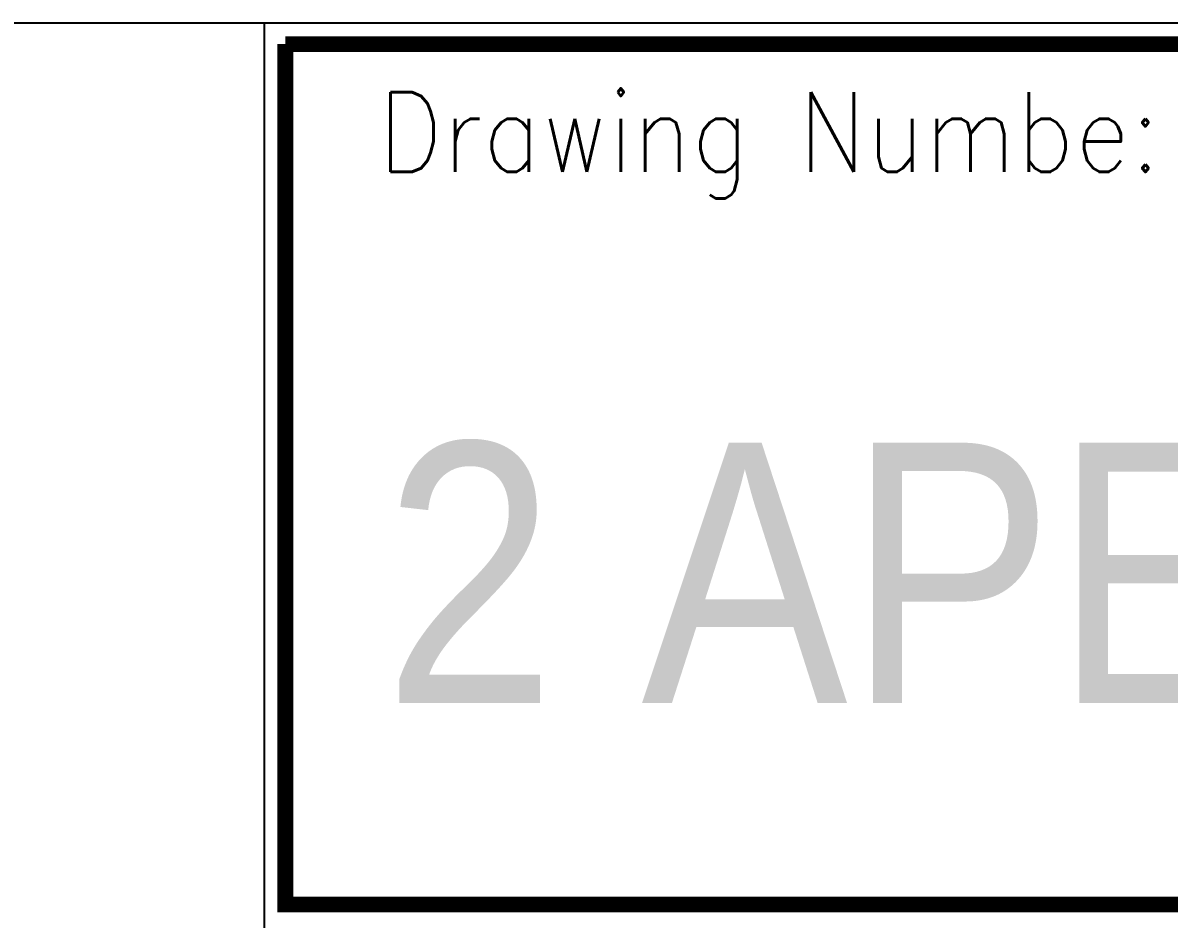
# Model space of a CAD drawing. Extents: x 0 to 11880, y 0 to 8400.
# Drawn here: x 10129.3 to 10560.7, y 522.5 to 860 of the extents above; entities that cross this region are included whole.
import ezdxf

# ---------------------------------------------------------------- set-up
doc = ezdxf.new("R2010")
doc.units = 0
doc.header["$LTSCALE"] = 20
doc.layers.get('0').update_dxf_attribs({"linetype": 'CONTINUOUS'})
doc.layers.add('M_EQUIP_E7', color=7, linetype='CONTINUOUS', lineweight=70)
doc.layers.add('schriftfeld', color=7, linetype='CONTINUOUS')
doc.styles.add('Drawing NO', font='arial.ttf')
doc.styles.add('SIMPLEX', font='simplex.shx')

# ---------------------------------------------------------------- blocks, each defined once
blk = doc.blocks.new('A$C6EAD2A84')
at = {"layer": 'schriftfeld', "color": 3}
for p, q in [((1.001202326733619e-05, 32.99999489415313), (180.0000100120233, 32.99999489415313)), ((107.0000100120233, 32.99999489415313), (107.0000100120233, -5.105846867081709e-06))]:
    blk.add_line(p, q, dxfattribs=at)
at = {"layer": 'schriftfeld', "color": 1, "const_width": 0.3, "flags": 128}
blk.add_lwpolyline([(107.400010012032, 32.60000489415324), (107.400010012032, 16.3999948941555), (159.6000100120145, 16.3999948941555), (159.6000100120145, 32.59999489415259), (107.400010012032, 32.59999489415259)], dxfattribs=at)
at = {"layer": 'schriftfeld', "color": 4, "style": 'SIMPLEX', "width": 0.8981915000000001}
blk.add_text('Drawing Numbe:', height=1.5, dxfattribs=at).set_placement((109.1520100120251, 30.1941048941535))

msp = doc.modelspace()

# ---------------------------------------------------------------- block references
at = {"layer": 'M_EQUIP_E7', "lineweight": 35, "xscale": 20, "yscale": 20, "zscale": 20}
msp.add_blockref('A$C6EAD2A84', (8079.999799758953, 200.0001021171647), dxfattribs=at)

# ---------------------------------------------------------------- texts
at = {"color": 1, "style": 'Drawing NO', "width": 0.85}
msp.add_text('2 APE -', height=97.99999999999999, dxfattribs=at).set_placement((10265.03588720545, 603.9020201028416))

doc.saveas('drawing.dxf')
